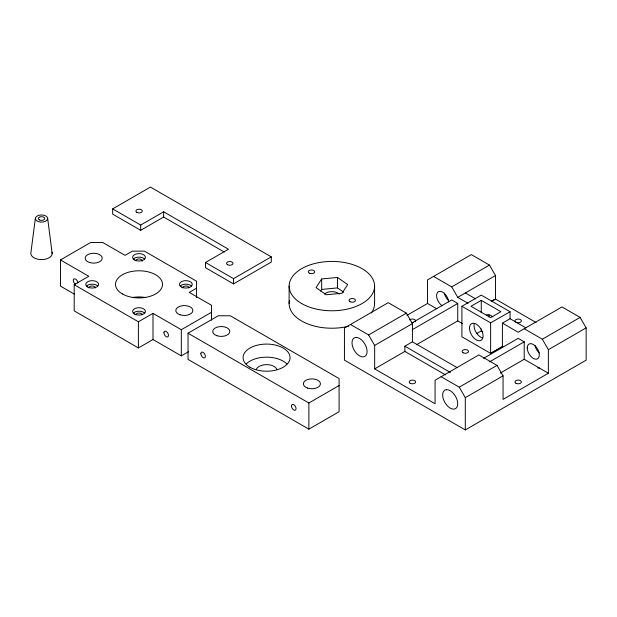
<?xml version="1.0" encoding="UTF-8"?>
<svg xmlns="http://www.w3.org/2000/svg" width="617" height="617" viewBox="0 0 617 617"><rect width="100%" height="100%" fill="white"/><g stroke="black" fill="none" stroke-linecap="round" stroke-linejoin="round"><path stroke-width="0.93" d="M35.331 218.372L30.85 253.14A10.682 6.17 0 0 0 42.426 259.572A10.682 6.17 0 0 0 51.959 252.106M321.665 278.961L316.051 287.622L326.239 294.764L342.049 293.237L347.664 284.576L337.476 277.434L321.665 278.961L321.665 289.427L320.647 291M112.664 208.885L150.432 187.074L271.287 256.849L271.287 262.086L233.519 283.889L205.5 267.709L205.5 262.48L228.46 249.222L163.652 211.801L140.691 225.058L112.664 208.885L112.664 214.114L140.691 230.295L163.652 217.037L224.303 252.052M74.626 294.278L60.458 286.103L60.458 259.934L90.676 242.489L102.761 242.489L125.043 255.353L132.354 251.134L144.44 251.134L196.561 281.221L196.561 297.548M188.663 351.628L181.313 355.878L152.993 339.52L138.401 347.949L74.194 310.875L74.194 284.715L88.786 276.285L60.458 259.934M74.194 284.715L138.401 321.781L152.993 313.359L181.313 329.709L211.531 312.264M196.561 288.201L189.249 292.419L211.531 305.284L211.531 320.238M205.5 262.48L233.519 278.66L271.287 256.849M188.023 333.219L218.241 315.781L230.326 315.781L339.095 378.576L339.095 411.716L308.878 429.162L188.023 359.387L188.023 333.219L308.878 402.994L339.095 385.556M350.487 324.488L368.611 334.954L406.379 313.143L412.418 323.617L412.418 341.833L457.12 367.639M433.574 276.416L451.698 286.882L489.466 265.079L495.513 275.544L495.513 299.091L536.073 322.514M406.927 315.349L427.527 303.456L427.527 279.902L471.342 254.613L489.466 265.079M412.148 322.799L451.698 299.962L457.745 303.456L457.745 320.902L416.544 344.687M524.211 328.745L542.343 339.211L548.382 349.677L548.382 373.231L503.063 399.392L503.063 375.846L497.017 365.38L478.892 354.914L435.085 380.211L435.085 403.757L374.658 368.866L374.658 345.42L412.418 323.617M451.698 286.882L457.745 297.348L495.513 275.544M412.418 329.617L457.745 303.456M502.77 346.438L490.623 353.379L461.917 336.813L461.917 306.279L481.26 295.119L510.058 311.747L510.058 318.727L525.815 327.82M481.26 300.356L470.987 306.279L490.623 317.624L500.896 311.693L481.26 300.356L481.26 312.75M445.428 374.843L404.868 351.428L404.868 346.191L412.418 341.833M374.658 368.866L404.868 351.428M491.441 301.443L495.513 299.091L492.004 300.633M476.517 333.62L481.26 330.882L482.895 331.823M502.415 346.692L502.415 323.138L510.058 318.727M502.708 346.407L490.623 353.379L490.623 322.853L461.917 306.279M483.558 358.323L518.172 338.34L524.211 341.833L524.211 359.271L548.382 373.231M489.605 361.809L524.211 341.833M441.124 376.717L459.256 387.183L497.017 365.38M542.343 339.211L580.111 317.408L586.15 327.874L586.15 360.151L465.295 429.926L344.44 360.151L344.44 327.974L388.247 302.677L406.379 313.143M500.318 373.069L524.211 359.271M465.295 429.926L465.295 397.649L503.063 375.846M548.382 349.677L586.15 327.874M490.623 322.853L510.058 311.747M539.266 368.017L539.327 368.002A18.178 10.497 60 0 1 537.731 367.917M321.665 289.427L337.476 287.9L343.746 292.296M580.111 317.408L561.979 306.942L518.172 332.239L502.415 323.138M465.388 292.936L475.707 298.89M457.745 297.348L468.056 303.302M427.527 303.456L436.774 308.793M457.745 320.902L462.503 323.647M404.868 346.191L450.395 372.475M459.256 387.183L465.295 397.649M368.611 334.954L374.658 345.42M47.71 218.703A6.193 3.579 0 0 1 38.177 221.549A6.193 3.579 0 0 1 38.678 215.364A6.193 3.579 0 0 1 47.71 218.703L52.19 253.71M481.26 328.969L481.26 330.882M374.588 286.103L374.588 303.541M337.476 277.434L337.476 287.9M308.878 402.994L308.878 429.162M289.126 286.103L289.126 303.541M233.519 278.66L233.519 283.889M181.313 329.709L181.313 355.878M163.652 211.801L163.652 217.037M152.993 313.359L152.993 339.52M140.691 225.058L140.691 230.295M138.401 321.781L138.401 347.949M539.266 352.901A8.545 4.936 60 0 1 534.993 345.497M409.649 319.976A3.208 1.851 0 0 1 414.022 319.298A3.208 1.851 0 0 1 415.195 321.827M413.251 322.683A3.208 1.851 0 0 1 411.593 322.683M482.563 337.993A9.617 5.553 60 0 1 474.234 323.57M488.811 316.922A9.617 5.553 60 0 1 489.042 315.025M486.273 315.14A9.617 5.553 60 0 1 492.836 316.899M448.621 300.572A8.545 4.936 60 0 1 444.348 293.168M442.111 305.739A8.545 4.936 60 0 1 436.597 295.404A8.545 4.936 60 0 1 442.458 292.018A8.545 4.936 60 0 1 448.652 301.96M75.629 284.391A3.208 1.851 60 0 1 73.3 280.504A3.208 1.851 60 0 1 75.505 279.085A3.208 1.851 60 0 1 77.835 282.972M132.933 297.417A23.5 13.566 0 0 1 145.095 297.417M135.809 260.806A3.208 1.851 0 0 1 139.434 258.97A3.208 1.851 0 0 1 142.111 261.284M133.442 313.027A6.44 3.717 0 0 1 144.594 313.027M133.442 258.947A6.44 3.717 0 0 1 144.594 258.947M182.64 287.846A3.208 1.851 0 0 1 185.848 285.995A3.208 1.851 0 0 1 189.049 287.846M180.272 285.987A6.44 3.717 0 0 1 191.424 285.987M135.809 314.878A3.208 1.851 0 0 1 139.018 313.035A3.208 1.851 0 0 1 142.219 314.878M86.611 285.987A6.44 3.717 0 0 1 97.756 285.987M88.979 287.846A3.208 1.851 0 0 1 92.188 285.995A3.208 1.851 0 0 1 95.388 287.846M256.371 369.143A10.574 6.101 0 0 1 266.583 364.624A10.574 6.101 0 0 1 276.794 369.143M246.229 363.945A23.5 13.566 0 0 1 286.936 363.945M374.465 301.705A42.727 24.672 0 0 1 371.334 312.981M348.682 326.223A42.727 24.672 0 0 1 289.396 300.78M324.457 294.101A8.545 4.936 0 0 1 339.257 294.101M355.77 337.43L354.204 337.908A10.682 6.17 60 0 0 353.009 347.749L354.204 350.248A10.682 6.17 60 0 0 363.32 356.896L364.886 356.41A10.682 6.17 60 0 0 366.089 346.577L364.886 344.078A10.682 6.17 60 0 0 355.77 337.43M446.415 389.659L444.849 390.145A10.682 6.17 60 0 0 443.646 399.978L444.849 402.477A10.682 6.17 60 0 0 453.965 409.133L455.531 408.647A10.682 6.17 60 0 0 456.727 398.813L455.531 396.315A10.682 6.17 60 0 0 446.415 389.659M527.234 347.934A8.545 4.936 60 0 0 536.296 359.21A8.545 4.936 60 0 0 536.296 347.124A8.545 4.936 60 0 0 527.234 347.934M463.028 352.731A3.208 1.851 0 0 0 468.388 351.906A3.208 1.851 0 0 0 464.462 349.638A3.208 1.851 0 0 0 463.028 352.731M515.943 383.28A3.208 1.851 0 0 0 521.28 382.401A3.208 1.851 0 0 0 517.285 380.172A3.208 1.851 0 0 0 515.943 383.28M410.158 383.257A3.208 1.851 0 0 0 415.519 382.432A3.208 1.851 0 0 0 411.593 380.165A3.208 1.851 0 0 0 410.158 383.257M469.475 328.09A9.617 5.553 60 0 0 479.671 340.769A9.617 5.553 60 0 0 479.671 327.18A9.617 5.553 60 0 0 469.475 328.09M516.568 322.498A3.208 1.851 0 0 0 521.373 320.902A3.208 1.851 0 0 0 516.568 319.298A3.208 1.851 0 0 0 516.568 322.498M87.629 286.982A6.44 3.717 0 0 0 98.404 285.316A6.44 3.717 0 0 0 90.522 280.766A6.44 3.717 0 0 0 87.629 286.982M163.945 332.764A3.208 1.851 60 0 0 167.338 336.99A3.208 1.851 60 0 0 167.338 332.455A3.208 1.851 60 0 0 163.945 332.764M181.298 286.982A6.44 3.717 0 0 0 192.064 285.316A6.44 3.717 0 0 0 184.182 280.766A6.44 3.717 0 0 0 181.298 286.982M134.467 314.022A6.44 3.717 0 0 0 145.234 312.356A6.44 3.717 0 0 0 137.352 307.806A6.44 3.717 0 0 0 134.467 314.022M134.467 259.942A6.44 3.717 0 0 0 145.234 258.276A6.44 3.717 0 0 0 137.352 253.726A6.44 3.717 0 0 0 134.467 259.942M89.419 262.464A8.545 4.936 0 0 0 102.237 258.191A8.545 4.936 0 0 0 89.419 253.919A8.545 4.936 0 0 0 89.419 262.464M122.397 293.947A23.5 13.566 0 0 0 161.716 287.869A23.5 13.566 0 0 0 132.933 271.249A23.5 13.566 0 0 0 122.397 293.947M180.064 314.793A8.545 4.936 0 0 0 192.882 310.521A8.545 4.936 0 0 0 180.064 306.248A8.545 4.936 0 0 0 180.064 314.793M307.628 388.085A8.545 4.936 0 0 0 320.447 383.805A8.545 4.936 0 0 0 307.628 379.532A8.545 4.936 0 0 0 307.628 388.085M291.509 406.048A3.208 1.851 60 0 0 294.903 410.282A3.208 1.851 60 0 0 294.903 405.747A3.208 1.851 60 0 0 291.509 406.048M200.864 353.796A3.208 1.851 60 0 0 204.32 357.937A3.208 1.851 60 0 0 204.212 353.348A3.208 1.851 60 0 0 200.864 353.796M216.991 335.748A8.545 4.936 0 0 0 229.809 331.476A8.545 4.936 0 0 0 216.991 327.203A8.545 4.936 0 0 0 216.991 335.748M249.962 367.238A23.5 13.566 0 0 0 289.28 361.153A23.5 13.566 0 0 0 260.497 344.541A23.5 13.566 0 0 0 249.962 367.238M39.372 219.907A3.208 1.851 0 0 0 44.655 218.927A3.208 1.851 0 0 0 40.537 216.775A3.208 1.851 0 0 0 39.372 219.907M309.549 273.292A3.208 1.851 0 0 0 314.662 272.051A3.208 1.851 0 0 0 310.235 270.115A3.208 1.851 0 0 0 309.549 273.292M349.97 301.69A3.208 1.851 0 0 0 355.33 300.857A3.208 1.851 0 0 0 351.405 298.589A3.208 1.851 0 0 0 349.97 301.69M301.644 303.541A42.727 24.672 0 0 0 373.131 292.481A42.727 24.672 0 0 0 320.801 262.271A42.727 24.672 0 0 0 301.644 303.541M227.48 264.701A3.208 1.851 0 0 0 232.84 263.875A3.208 1.851 0 0 0 228.915 261.608A3.208 1.851 0 0 0 227.48 264.701M136.835 212.371A3.208 1.851 0 0 0 142.195 211.538A3.208 1.851 0 0 0 138.27 209.279A3.208 1.851 0 0 0 136.835 212.371"/></g></svg>
